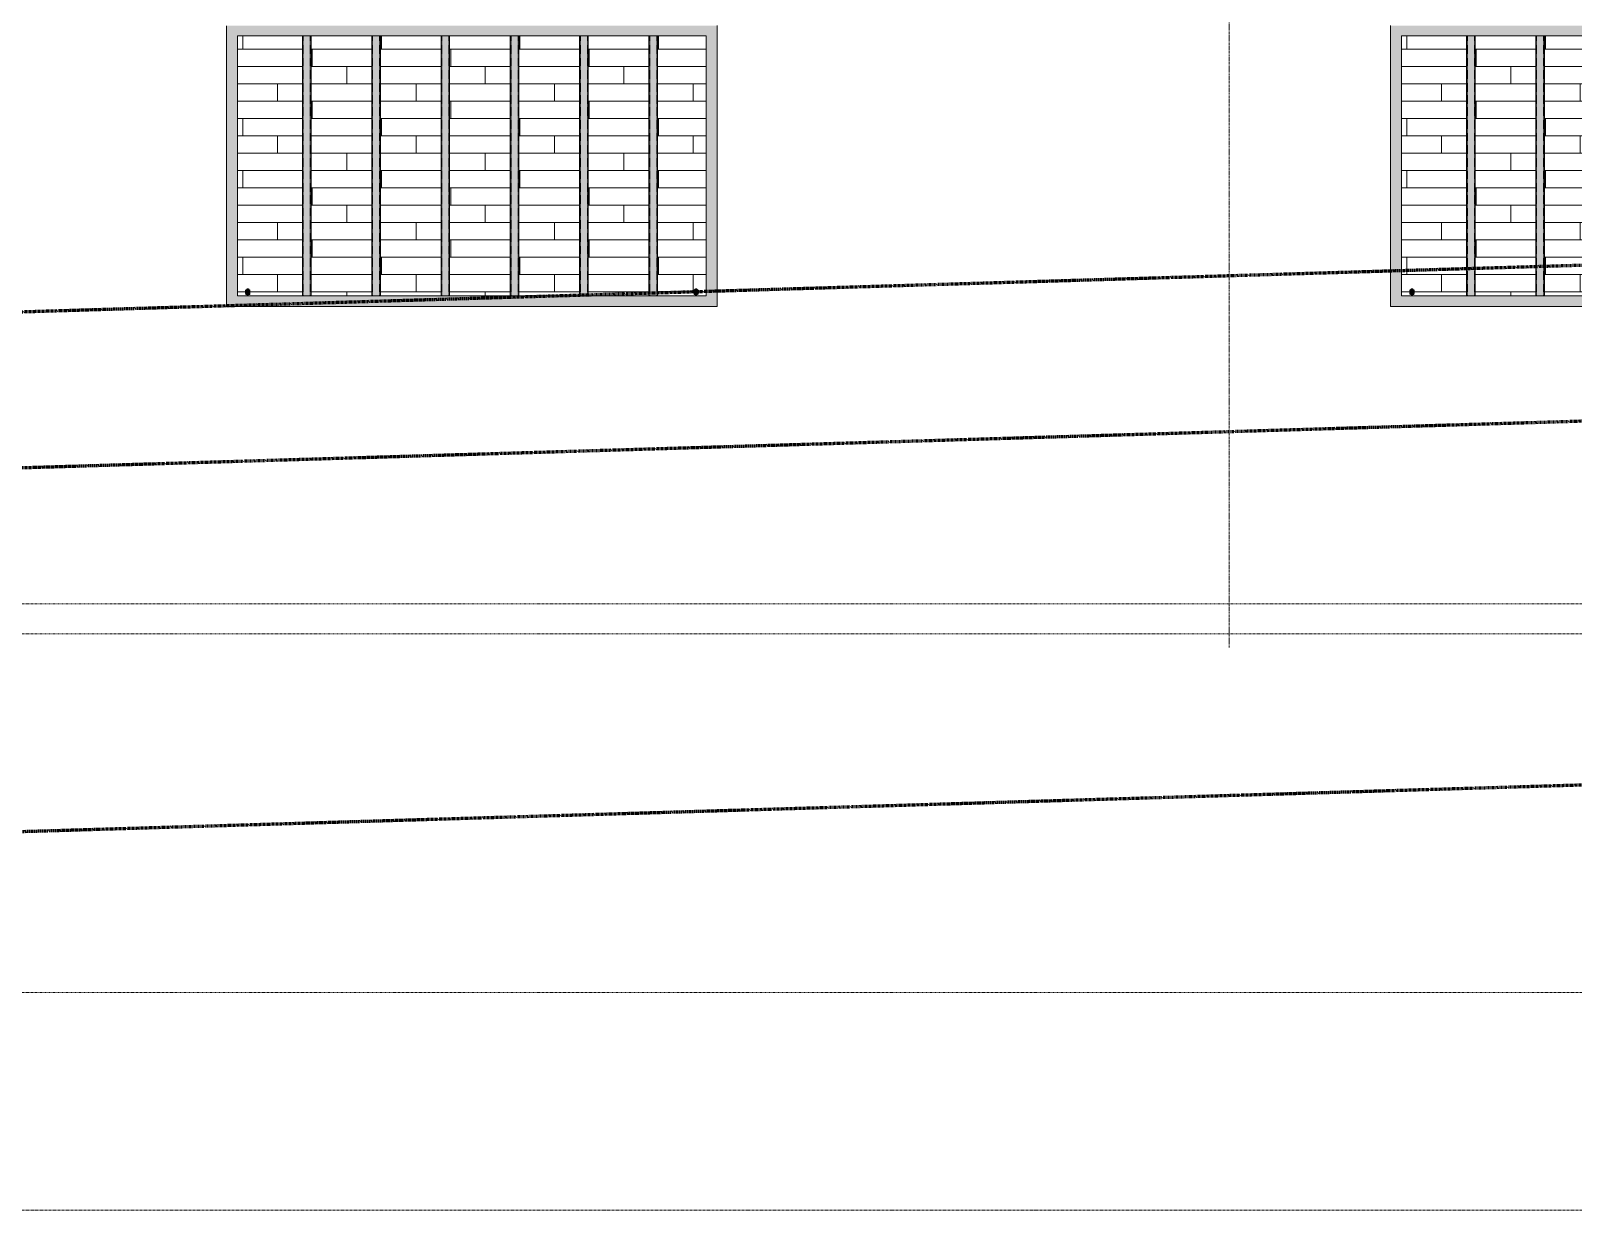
# Model space of a CAD drawing. Header units: inches. Extents: x -4169 to -1846, y 9706 to 12377.
# Drawn here: x -3104 to -2747.9, y 9706.2 to 9978.6 of the extents above; entities that cross this region are included whole.
import ezdxf

# ---------------------------------------------------------------- set-up
doc = ezdxf.new("R2010")
doc.units = ezdxf.units.IN
doc.header["$MEASUREMENT"] = 0
for name, pattern in [('Aligning Line 1_8_', [0.25, 0.125, -0.125]), ('Double Dash 3_8_', [1, 0.375, -0.125, 0.125, -0.125, 0.125, -0.125]), ('Grid Line 1_2_', [0.875, 0.5, -0.125, 0.125, -0.125]), ('Hidden 1_8_', [0.1875, 0.125, -0.0625])]:
    doc.linetypes.add(name, pattern=pattern)
for name, color, linetype, lineweight in [('0-1', 7, 'Continuous', 5), ('0-2', 50, 'Continuous', 18), ('0-3', 147, 'Aligning Line 1_8_', 9), ('A-FLOR-PATT-1', 35, 'Continuous', 9), ('A-WALL-10', 135, 'Continuous', 18), ('A-WALL-11', 255, 'Continuous', 18), ('A-WALL-5', 50, 'Continuous', 18), ('C-PROP-LINE-1', 10, 'Double Dash 3_8_', 60), ('G-ANNO-SYMB', 111, 'Aligning Line 1_8_', 9), ('G-ANNO-SYMB-1', 147, 'Aligning Line 1_8_', 9), ('S-BEAM-1', 254, 'Continuous', 9), ('S-BEAM-2', 250, 'Hidden 1_8_', 9), ('S-BEAM-3', 250, 'Continuous', 9), ('S-GRID-1', 1, 'Grid Line 1_2_', 9)]:
    doc.layers.add(name, color=color, linetype=linetype, lineweight=lineweight)

# ---------------------------------------------------------------- blocks, each defined once
blk = doc.blocks.new('CTR - 1st Phase - Unit Layouts_rvt-1-ENLARGED RCP - 2ND FLOOR PLAN')
at = {"layer": 'G-ANNO-SYMB-1'}
blk.add_line((-1910.95, 9846.28), (-4009.53, 9846.28), dxfattribs=at)
blk = doc.blocks.new('Walls 45 - Walls 1-2573520-ENLARGED RCP - 2ND FLOOR PLAN')
at = {"layer": 'A-WALL-10'}
for points in [[(-2784.59, 9918.02), (-2784.6, 9918.75), (-2784.65, 9918.89), (-2784.73, 9919.01), (-2784.84, 9919.11), (-2784.96, 9919.17), (-2785.09, 9919.18), (-2785.22, 9919.16), (-2785.34, 9919.1), (-2785.44, 9919.01), (-2785.52, 9918.89), (-2785.57, 9918.75), (-2785.59, 9918.43), (-2785.57, 9918.13), (-2785.52, 9918.23), (-2785.44, 9918.32), (-2785.34, 9918.38), (-2785.09, 9918.44), (-2784.84, 9918.38), (-2784.73, 9918.32), (-2784.65, 9918.23), (-2784.6, 9918.13)], [(-2785.09, 9917.59), (-2784.84, 9917.65), (-2784.73, 9917.72), (-2784.65, 9917.81), (-2784.6, 9917.91), (-2784.59, 9918.02), (-2784.6, 9918.13), (-2784.65, 9918.23), (-2784.73, 9918.32), (-2784.84, 9918.38), (-2785.09, 9918.44), (-2785.34, 9918.38), (-2785.44, 9918.32), (-2785.52, 9918.23), (-2785.57, 9918.13), (-2785.59, 9918.02), (-2785.57, 9917.91), (-2785.52, 9917.8), (-2785.44, 9917.72), (-2785.34, 9917.65), (-2785.22, 9917.61)]]:
    blk.add_hatch(color=256, dxfattribs=at).paths.add_polyline_path(points, flags=0)
at = {"layer": 'A-WALL-5'}
for p, q in [((-2785.59, 9918.02), (-2785.59, 9918.83)), ((-2784.59, 9918.83), (-2784.59, 9918.02))]:
    blk.add_line(p, q, dxfattribs=at)
for start_param, end_param in [(0, 3.141593), (3.141593, 6.283185)]:
    blk.add_ellipse((-2785.09, 9918.02), major_axis=(0.5, 0), ratio=0.848048, start_param=start_param, end_param=end_param, dxfattribs=at)
blk = doc.blocks.new('Walls 146 - Walls 3-2573589-ENLARGED RCP - 2ND FLOOR PLAN')
at = {"layer": 'A-WALL-11'}
h = blk.add_hatch(color=256, dxfattribs=at)
h.paths.add_polyline_path([(-2721.33, 9914.94), (-2676.69, 9914.94), (-2676.69, 9979.81), (-2714.54, 9979.81), (-2714.54, 9979.87), (-2714.91, 9979.87), (-2714.91, 9979.81), (-2752.94, 9979.81), (-2752.94, 9979.87), (-2790.01, 9979.87), (-2790.01, 9914.94), (-2738.22, 9914.94)], flags=0)
h.paths.add_polyline_path([(-2787.48, 9917.47), (-2787.48, 9977.47), (-2679.22, 9977.47), (-2679.22, 9917.47), (-2780.42, 9917.47)], flags=0)
at = {"layer": 'A-WALL-5'}
for p, q in [((-2790.01, 9914.94), (-2790.01, 9979.87)), ((-2676.69, 9914.94), (-2676.69, 9979.81)), ((-2787.48, 9977.47), (-2679.22, 9977.47)), ((-2787.48, 9977.47), (-2787.48, 9917.47)), ((-2679.22, 9977.47), (-2679.22, 9917.47)), ((-2790.01, 9914.94), (-2676.69, 9914.94)), ((-2679.22, 9917.47), (-2787.48, 9917.47))]:
    blk.add_line(p, q, dxfattribs=at)
blk = doc.blocks.new('CISC HSS Rectangular_CSA G40_21_ - HS102x51x4_8-2566941-ENLARGED RCP - 2ND FLOOR PLAN')
at = {"layer": 'S-BEAM-1'}
for points in [[(30, 1), (-30, 0.99), (-30, 0.62), (30, 0.62), (30, 0.99)], [(30, -0.02), (30, 0.62), (-30, 0.62), (-30, -0.62), (30, -0.62)], [(30, -1), (30, -0.62), (-30, -0.62), (-30, -1), (22.04, -1)]]:
    blk.add_hatch(color=256, dxfattribs=at).paths.add_polyline_path(points, flags=0)
at = {"layer": 'S-BEAM-2'}
for p, q in [((30, 0.81), (-30, 0.81)), ((30, -0.81), (-30, -0.81))]:
    blk.add_line(p, q, dxfattribs=at)
at = {"layer": 'S-BEAM-3'}
for p, q in [((-30, 1), (30, 1)), ((30, -1), (-30, -1))]:
    blk.add_line(p, q, dxfattribs=at)
blk = doc.blocks.new('Walls 49 - Walls 1-2573799-ENLARGED RCP - 2ND FLOOR PLAN')
at = {"layer": 'A-WALL-10'}
for points in [[(-3054.39, 9918.02), (-3054.37, 9918.13), (-3054.32, 9918.23), (-3054.24, 9918.32), (-3054.14, 9918.38), (-3053.89, 9918.44), (-3053.64, 9918.38), (-3053.53, 9918.32), (-3053.45, 9918.23), (-3053.4, 9918.13), (-3053.39, 9918.13), (-3053.4, 9918.75), (-3053.45, 9918.89), (-3053.53, 9919.01), (-3053.64, 9919.11), (-3053.76, 9919.17), (-3053.89, 9919.18), (-3054.02, 9919.16), (-3054.14, 9919.1), (-3054.24, 9919.01), (-3054.32, 9918.89), (-3054.37, 9918.75), (-3054.39, 9918.38), (-3054.39, 9918.13)], [(-3053.89, 9917.59), (-3053.64, 9917.65), (-3053.53, 9917.72), (-3053.45, 9917.81), (-3053.4, 9917.91), (-3053.39, 9918.02), (-3053.4, 9918.13), (-3053.45, 9918.23), (-3053.53, 9918.32), (-3053.64, 9918.38), (-3053.89, 9918.44), (-3054.14, 9918.38), (-3054.24, 9918.32), (-3054.32, 9918.23), (-3054.37, 9918.13), (-3054.39, 9918.02), (-3054.37, 9917.91), (-3054.32, 9917.8), (-3054.24, 9917.72), (-3054.14, 9917.65), (-3054.01, 9917.61)]]:
    blk.add_hatch(color=256, dxfattribs=at).paths.add_polyline_path(points, flags=0)
at = {"layer": 'A-WALL-5'}
for p, q in [((-3054.39, 9918.02), (-3054.39, 9918.83)), ((-3053.39, 9918.83), (-3053.39, 9918.02))]:
    blk.add_line(p, q, dxfattribs=at)
for start_param, end_param in [(0, 3.141593), (3.141593, 6.283185)]:
    blk.add_ellipse((-3053.89, 9918.02), major_axis=(0.5, 0), ratio=0.848048, start_param=start_param, end_param=end_param, dxfattribs=at)
blk = doc.blocks.new('Walls 50 - Walls 1-2573814-ENLARGED RCP - 2ND FLOOR PLAN')
at = {"layer": 'A-WALL-10'}
for points in [[(-2949.89, 9918.02), (-2949.91, 9918.75), (-2949.96, 9918.89), (-2950.04, 9919.01), (-2950.14, 9919.11), (-2950.27, 9919.17), (-2950.39, 9919.18), (-2950.52, 9919.16), (-2950.64, 9919.1), (-2950.75, 9919.01), (-2950.83, 9918.89), (-2950.88, 9918.75), (-2950.89, 9918.38), (-2950.88, 9918.13), (-2950.83, 9918.23), (-2950.75, 9918.32), (-2950.64, 9918.38), (-2950.39, 9918.44), (-2950.14, 9918.38), (-2950.04, 9918.32), (-2949.96, 9918.23), (-2949.91, 9918.13)], [(-2950.39, 9917.59), (-2950.14, 9917.65), (-2950.04, 9917.72), (-2949.96, 9917.81), (-2949.91, 9917.91), (-2949.89, 9918.02), (-2949.91, 9918.13), (-2949.96, 9918.23), (-2950.04, 9918.32), (-2950.14, 9918.38), (-2950.39, 9918.44), (-2950.64, 9918.38), (-2950.75, 9918.32), (-2950.83, 9918.23), (-2950.88, 9918.13), (-2950.89, 9918.02), (-2950.88, 9917.91), (-2950.83, 9917.81), (-2950.75, 9917.72), (-2950.64, 9917.65), (-2950.52, 9917.61)]]:
    blk.add_hatch(color=256, dxfattribs=at).paths.add_polyline_path(points, flags=0)
at = {"layer": 'A-WALL-5'}
for p, q in [((-2950.89, 9918.02), (-2950.89, 9918.83)), ((-2949.89, 9918.83), (-2949.89, 9918.02))]:
    blk.add_line(p, q, dxfattribs=at)
for start_param, end_param in [(0, 3.141593), (3.141593, 6.283185)]:
    blk.add_ellipse((-2950.39, 9918.02), major_axis=(0.5, 0), ratio=0.848048, start_param=start_param, end_param=end_param, dxfattribs=at)
blk = doc.blocks.new('Walls 147 - Walls 3-2573868-ENLARGED RCP - 2ND FLOOR PLAN')
at = {"layer": 'A-WALL-11'}
h = blk.add_hatch(color=256, dxfattribs=at)
h.paths.add_polyline_path([(-3058.81, 9914.94), (-2945.49, 9914.94), (-2945.49, 9979.87), (-2983.71, 9979.87), (-2983.71, 9979.81), (-3021.74, 9979.81), (-3021.74, 9979.87), (-3022.11, 9979.87), (-3022.11, 9979.81), (-3058.81, 9979.81), (-3058.81, 9917.34)], flags=0)
h.paths.add_polyline_path([(-3016.78, 9917.47), (-3056.28, 9917.47), (-3056.28, 9977.47), (-2948.02, 9977.47), (-2948.02, 9917.47), (-3008.34, 9917.47)], flags=0)
at = {"layer": 'A-WALL-5'}
for p, q in [((-3058.81, 9914.94), (-3058.81, 9979.81)), ((-2945.49, 9914.94), (-2945.49, 9979.87)), ((-3056.28, 9977.47), (-2948.02, 9977.47)), ((-3056.28, 9977.47), (-3056.28, 9917.47)), ((-2948.02, 9977.47), (-2948.02, 9917.47)), ((-3058.81, 9914.94), (-2945.49, 9914.94)), ((-2948.02, 9917.47), (-3056.28, 9917.47))]:
    blk.add_line(p, q, dxfattribs=at)
blk = doc.blocks.new('Family - ___-1878357-ENLARGED RCP - 2ND FLOOR PLAN')
at = {"layer": 'C-PROP-LINE-1'}
for p, q in [((-3867.12, 9890.98), (-1910.95, 9949.54)), ((-3927.1, 9853.17), (-1910.95, 9913.53)), ((-3987.01, 9767.34), (-1910.95, 9829.49))]:
    blk.add_line(p, q, dxfattribs=at)
blk = doc.blocks.new('CTR - 1st Phase - Shell_rvt-1-ENLARGED RCP - 2ND FLOOR PLAN')
at = {"layer": 'A-FLOR-PATT-1'}
h = blk.add_hatch(dxfattribs=at)
h.set_pattern_fill('FP_48', color=256, style=0, pattern_type=2)
h.set_pattern_definition([(0, (-2951.053, 9858.389), (0, -4), []), (270, (-2951.053, 9858.389), (-8, -8), [4, -28]), (270, (-2935.053, 9854.389), (-8, -8), [4, -28])])
h.paths.add_polyline_path([(-3051.83, 9917.47), (-3041.28, 9917.47), (-3041.28, 9977.47), (-3056.28, 9977.47), (-3056.28, 9917.47), (-3052.53, 9917.47)], flags=0)
h.paths.add_polyline_path([(-2961.28, 9917.47), (-2961.28, 9977.47), (-2975.28, 9977.47), (-2975.28, 9917.47), (-2966.14, 9917.47)], flags=0)
h.paths.add_polyline_path([(-2977.28, 9917.47), (-2977.28, 9977.47), (-2991.28, 9977.47), (-2991.28, 9917.47), (-2983.02, 9917.47)], flags=0)
h.paths.add_polyline_path([(-2950.89, 9917.47), (-2948.02, 9917.47), (-2948.02, 9977.47), (-2959.28, 9977.47), (-2959.28, 9917.47), (-2951.02, 9917.47)], flags=0)
h.paths.add_polyline_path([(-3039.28, 9917.47), (-3025.28, 9917.47), (-3025.28, 9977.47), (-3039.28, 9977.47), (-3039.28, 9927.39)], flags=0)
h.paths.add_polyline_path([(-3023.28, 9917.47), (-3009.28, 9917.47), (-3009.28, 9977.47), (-3023.28, 9977.47), (-3023.28, 9927.39)], flags=0)
h.paths.add_polyline_path([(-3007.28, 9917.47), (-2993.28, 9917.47), (-2993.28, 9977.47), (-3007.28, 9977.47), (-3007.28, 9927.39)], flags=0)
h.paths.add_polyline_path([(-3053.89, 9917.59), (-3054.14, 9917.65), (-3054.24, 9917.72), (-3054.32, 9917.81), (-3054.37, 9917.91), (-3054.39, 9918.13), (-3054.37, 9918.75), (-3054.32, 9918.89), (-3054.24, 9919.01), (-3054.14, 9919.11), (-3054.02, 9919.16), (-3053.89, 9919.18), (-3053.76, 9919.16), (-3053.64, 9919.11), (-3053.53, 9919.01), (-3053.45, 9918.89), (-3053.4, 9918.75), (-3053.39, 9918.38), (-3053.4, 9917.91), (-3053.45, 9917.81), (-3053.53, 9917.72), (-3053.64, 9917.65), (-3053.76, 9917.61)], flags=0)
h.paths.add_polyline_path([(-2950.39, 9917.59), (-2950.64, 9917.65), (-2950.75, 9917.72), (-2950.83, 9917.81), (-2950.88, 9917.91), (-2950.89, 9918.09), (-2950.88, 9918.75), (-2950.83, 9918.89), (-2950.75, 9919.01), (-2950.64, 9919.11), (-2950.52, 9919.16), (-2950.39, 9919.18), (-2950.26, 9919.16), (-2950.14, 9919.11), (-2950.04, 9919.01), (-2949.96, 9918.89), (-2949.91, 9918.75), (-2949.89, 9918.38), (-2949.91, 9917.91), (-2949.96, 9917.81), (-2950.04, 9917.72), (-2950.14, 9917.65), (-2950.26, 9917.61)], flags=0)
h = blk.add_hatch(dxfattribs=at)
h.set_pattern_fill('FP_47', color=256, style=0, pattern_type=2)
h.set_pattern_definition([(0, (-2682.253, 9858.389), (0, -4), []), (270, (-2682.253, 9858.389), (-8, -8), [4, -28]), (270, (-2666.253, 9854.389), (-8, -8), [4, -28])])
h.paths.add_polyline_path([(-2696.01, 9917.47), (-2692.48, 9917.47), (-2692.48, 9977.47), (-2706.48, 9977.47), (-2706.48, 9917.47), (-2704.45, 9917.47)], flags=0)
h.paths.add_polyline_path([(-2785.59, 9917.47), (-2772.48, 9917.47), (-2772.48, 9977.47), (-2787.48, 9977.47), (-2787.48, 9917.47), (-2785.71, 9917.47)], flags=0)
h.paths.add_polyline_path([(-2690.48, 9917.47), (-2679.22, 9917.47), (-2679.22, 9977.47), (-2690.48, 9977.47), (-2690.48, 9927.39)], flags=0)
h.paths.add_polyline_path([(-2770.48, 9917.47), (-2756.48, 9917.47), (-2756.48, 9977.47), (-2770.48, 9977.47), (-2770.48, 9927.39)], flags=0)
h.paths.add_polyline_path([(-2754.48, 9917.47), (-2740.48, 9917.47), (-2740.48, 9977.47), (-2754.48, 9977.47), (-2754.48, 9927.39)], flags=0)
h.paths.add_polyline_path([(-2708.48, 9917.47), (-2708.48, 9977.47), (-2722.48, 9977.47), (-2722.48, 9917.47), (-2712.89, 9917.47)], flags=0)
h.paths.add_polyline_path([(-2738.48, 9917.47), (-2724.48, 9917.47), (-2724.48, 9977.47), (-2738.48, 9977.47), (-2738.48, 9927.39)], flags=0)
h.paths.add_polyline_path([(-2785.09, 9917.59), (-2785.34, 9917.65), (-2785.44, 9917.72), (-2785.52, 9917.81), (-2785.57, 9917.91), (-2785.59, 9918.13), (-2785.57, 9918.75), (-2785.52, 9918.89), (-2785.44, 9919.01), (-2785.34, 9919.11), (-2785.22, 9919.16), (-2785.09, 9919.18), (-2784.96, 9919.16), (-2784.84, 9919.11), (-2784.73, 9919.01), (-2784.65, 9918.89), (-2784.6, 9918.75), (-2784.59, 9918.38), (-2784.6, 9917.91), (-2784.65, 9917.81), (-2784.73, 9917.72), (-2784.84, 9917.65), (-2784.96, 9917.61)], flags=0)
h.paths.add_polyline_path([(-2681.59, 9917.59), (-2681.84, 9917.65), (-2681.95, 9917.72), (-2682.03, 9917.81), (-2682.08, 9917.91), (-2682.09, 9918.13), (-2682.08, 9918.75), (-2682.03, 9918.89), (-2681.95, 9919.01), (-2681.84, 9919.11), (-2681.72, 9919.16), (-2681.59, 9919.18), (-2681.46, 9919.16), (-2681.34, 9919.11), (-2681.24, 9919.01), (-2681.16, 9918.89), (-2681.11, 9918.75), (-2681.09, 9918.38), (-2681.11, 9917.91), (-2681.16, 9917.81), (-2681.24, 9917.72), (-2681.34, 9917.65), (-2681.46, 9917.61)], flags=0)
at = {"layer": 'G-ANNO-SYMB-1'}
for p, q in [((-1926.95, 9756.53), (-4071.96, 9756.53)), ((-1910.95, 9706.24), (-4071.97, 9706.24))]:
    blk.add_line(p, q, dxfattribs=at)
at = {"layer": 'S-GRID-1'}
blk.add_line((-2827.32, 9836.18), (-2827.32, 12344.54), dxfattribs=at)
at = {"layer": '0-2'}
for name in ['Walls 147 - Walls 3-2573868-ENLARGED RCP - 2ND FLOOR PLAN', 'Walls 146 - Walls 3-2573589-ENLARGED RCP - 2ND FLOOR PLAN', 'Walls 49 - Walls 1-2573799-ENLARGED RCP - 2ND FLOOR PLAN', 'Walls 50 - Walls 1-2573814-ENLARGED RCP - 2ND FLOOR PLAN', 'Walls 45 - Walls 1-2573520-ENLARGED RCP - 2ND FLOOR PLAN']:
    blk.add_blockref(name, (0, 0), dxfattribs=at)
at = {"layer": '0-2', "rotation": 90}
for p in [(-3040.28, 9947.47), (-3024.28, 9947.47), (-3008.28, 9947.47), (-2992.28, 9947.47), (-2976.28, 9947.47), (-2960.28, 9947.47), (-2771.48, 9947.47), (-2755.48, 9947.47)]:
    blk.add_blockref('CISC HSS Rectangular_CSA G40_21_ - HS102x51x4_8-2566941-ENLARGED RCP - 2ND FLOOR PLAN', p, dxfattribs=at)
at = {"layer": '0-3'}
blk.add_blockref('Family - ___-1878357-ENLARGED RCP - 2ND FLOOR PLAN', (0, 0), dxfattribs=at)
blk = doc.blocks.new('CTR - 1st Phase -Stairs _ Elevators_rvt-1-ENLARGED RCP - 2ND FLOOR PLAN')
at = {"layer": 'G-ANNO-SYMB-1'}
blk.add_line((-1910.96, 9706.24), (-4071.96, 9706.24), dxfattribs=at)

msp = doc.modelspace()

# ---------------------------------------------------------------- linework, layer by layer
at = {"layer": 'G-ANNO-SYMB'}
for p, q in [((-1910.95, 9839.38), (-4027.08, 9839.38)), ((-1910.95, 9706.24), (-4071.97, 9706.24))]:
    msp.add_line(p, q, dxfattribs=at)

# ---------------------------------------------------------------- block references
at = {"layer": '0-1'}
for name in ['CTR - 1st Phase - Shell_rvt-1-ENLARGED RCP - 2ND FLOOR PLAN', 'CTR - 1st Phase -Stairs _ Elevators_rvt-1-ENLARGED RCP - 2ND FLOOR PLAN', 'CTR - 1st Phase - Unit Layouts_rvt-1-ENLARGED RCP - 2ND FLOOR PLAN']:
    msp.add_blockref(name, (0, 0), dxfattribs=at)

doc.saveas('drawing.dxf')
